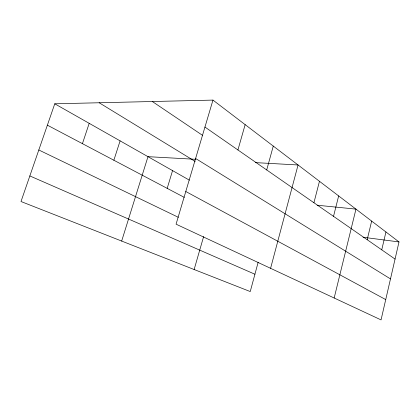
<?xml version="1.0" encoding="UTF-8"?>
<svg xmlns="http://www.w3.org/2000/svg" width="420" height="420" viewBox="0 0 420 420"><rect width="100%" height="100%" fill="white"/><g stroke="black" fill="none" stroke-linecap="round" stroke-linejoin="round"><path stroke-width="0.63" d="M212.966 100.097L399 241.936L381.05 319.904L176.069 224.18L212.966 100.097L54.763 103.803L21 201.527L250.241 291.559L258.158 262.232M381.743 249.832L385.938 231.977M367.185 239.72L371.653 221.083M334.168 298.011L355.966 209.123L317.147 205.222M333.522 216.347L338.656 195.93M313.929 202.739L319.463 181.293M270.585 268.317L298.064 164.976L255.444 162.619M266.711 169.948L273.273 146.076M237.925 149.961L245.149 124.635M194.135 269.524L203.637 236.539M167.181 188.354L172.562 170.609M121.669 241.064L147.982 156.671L195.788 159.316M113.862 160.235L120.099 140.858M82.43 143.656L89.198 123.333M363.043 237.242L399 241.936M29.841 175.938L254.924 274.229M38.808 149.982L178.353 217.308M47.381 125.171L184.28 197.374M185.787 191.504L385.728 299.591M54.763 103.803L189.399 180.159M99.188 102.764L195.179 161.453M195.605 158.487L390.49 278.911M152.345 101.519L202.608 135.398M204.944 127.061L395.057 259.077"/></g></svg>
